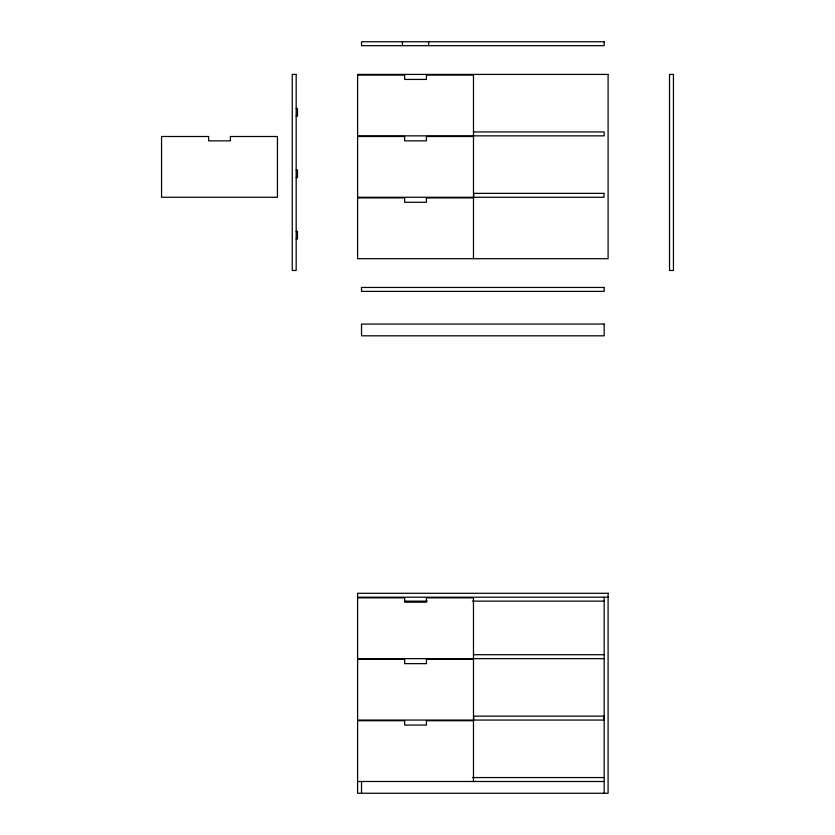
<?xml version="1.0" encoding="UTF-8"?>
<svg xmlns="http://www.w3.org/2000/svg" width="835" height="835" viewBox="0 0 835 835"><rect width="100%" height="100%" fill="white"/><g stroke="black" fill="none" stroke-linecap="round" stroke-linejoin="round"><path stroke-width="1.25" d="M357.599 75.077L404.651 75.077L404.651 79.429L426.434 79.429L426.434 75.077L473.476 75.077L473.476 258.704M296.174 108.519L297.479 108.519L297.479 116.138L296.174 116.138M473.476 131.93L604.175 131.93L604.175 135.855L357.599 135.855M357.599 136.502L404.651 136.502L404.651 140.864L426.434 140.864L426.434 136.502L473.476 136.502M296.174 169.943L297.479 169.943L297.479 177.563L296.174 177.563M357.599 197.279L473.476 197.279M357.599 197.926L404.651 197.926L404.651 202.289L426.434 202.289L426.434 197.926L473.476 197.926M296.174 231.368L297.479 231.368L297.479 238.987L296.174 238.987M357.599 597.202L608.099 597.202M357.599 597.86L404.651 597.86L404.651 602.212L426.434 602.212L426.434 597.86L473.476 597.86L473.476 781.487M404.568 601.127L427.363 601.127M472.412 601.127L604.175 601.127M473.476 654.713L604.175 654.713M357.599 658.638L604.175 658.638M357.599 659.285L404.651 659.285L404.651 663.648L426.434 663.648L426.434 659.285L473.476 659.285M357.599 720.062L473.476 720.062M357.599 720.709L404.651 720.709L404.651 725.072L426.434 725.072L426.434 720.709L473.476 720.709M472.412 777.562L604.175 777.562M357.599 781.487L604.175 781.487M604.175 597.202L604.175 793.25M428.605 41.75L428.605 45.674M402.47 41.75L402.47 45.674M361.524 781.487L361.524 793.25M604.175 41.75L361.524 41.75L361.524 45.674L604.175 45.674L604.175 41.75M296.174 74.419L292.25 74.419L292.25 270.467L296.174 270.467L296.174 74.419M608.099 74.419L357.599 74.419L357.599 258.704L608.099 258.704L608.099 74.419M673.448 74.419L669.524 74.419L669.524 270.467L673.448 270.467L673.448 74.419M208.604 136.502L161.552 136.502L161.552 197.279L277.439 197.279L277.439 136.502L230.387 136.502L230.387 140.864L208.604 140.864L208.604 136.502M603.955 193.355L473.695 193.355L473.695 197.279L603.955 197.279L603.955 193.355M604.175 287.459L361.524 287.459L361.524 291.384L604.175 291.384L604.175 287.459M604.175 324.053L361.524 324.053L361.524 335.816L604.175 335.816L604.175 324.053M608.099 593.288L357.599 593.288L357.599 793.25L608.099 793.25L608.099 593.288M603.955 716.138L473.695 716.138L473.695 720.062L603.955 720.062L603.955 716.138"/></g></svg>
